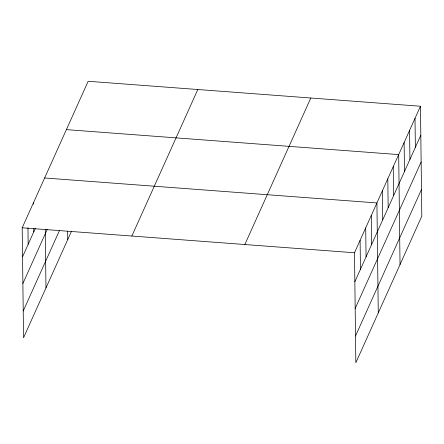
<?xml version="1.0" encoding="UTF-8"?>
<svg xmlns="http://www.w3.org/2000/svg" width="444" height="444" viewBox="0 0 444 444"><rect width="100%" height="100%" fill="white"/><g stroke="black" fill="none" stroke-linecap="round" stroke-linejoin="round"><path stroke-width="0.67" d="M71.545 231.124L23.543 337.756L22.2 227.794L88.162 81.274L420.457 106.244L421.8 216.206L355.838 362.726L354.495 252.764L420.457 106.244M22.555 256.782L35.448 228.133M22.883 283.5L47.214 229.454M23.216 311.033L59.518 230.392M131.857 236.036L197.819 89.516M244.838 244.522L310.8 98.007M354.85 281.751L420.812 135.231M355.178 308.469L421.14 161.955M355.511 336.003L421.473 189.483M66.395 129.626L398.69 154.595L400.033 264.557M44.628 177.977L376.923 202.947L378.266 312.909M22.2 227.794L354.495 252.764M415.012 118.332L415.368 147.319M409.573 130.419L409.929 159.407M404.129 142.507L404.484 171.495M393.245 166.683L393.6 195.671M387.806 178.771L388.161 207.759M382.362 190.859L382.717 219.847M371.317 215.401L371.672 244.389M365.712 227.855L366.061 256.843M360.101 240.309L360.456 269.297M67.638 231.363L67.738 239.588M45.255 229.576L45.971 287.94M33.411 202.886L33.428 204.268M33.727 228.421L33.766 231.873M27.961 227.761L28.161 244.328"/></g></svg>
